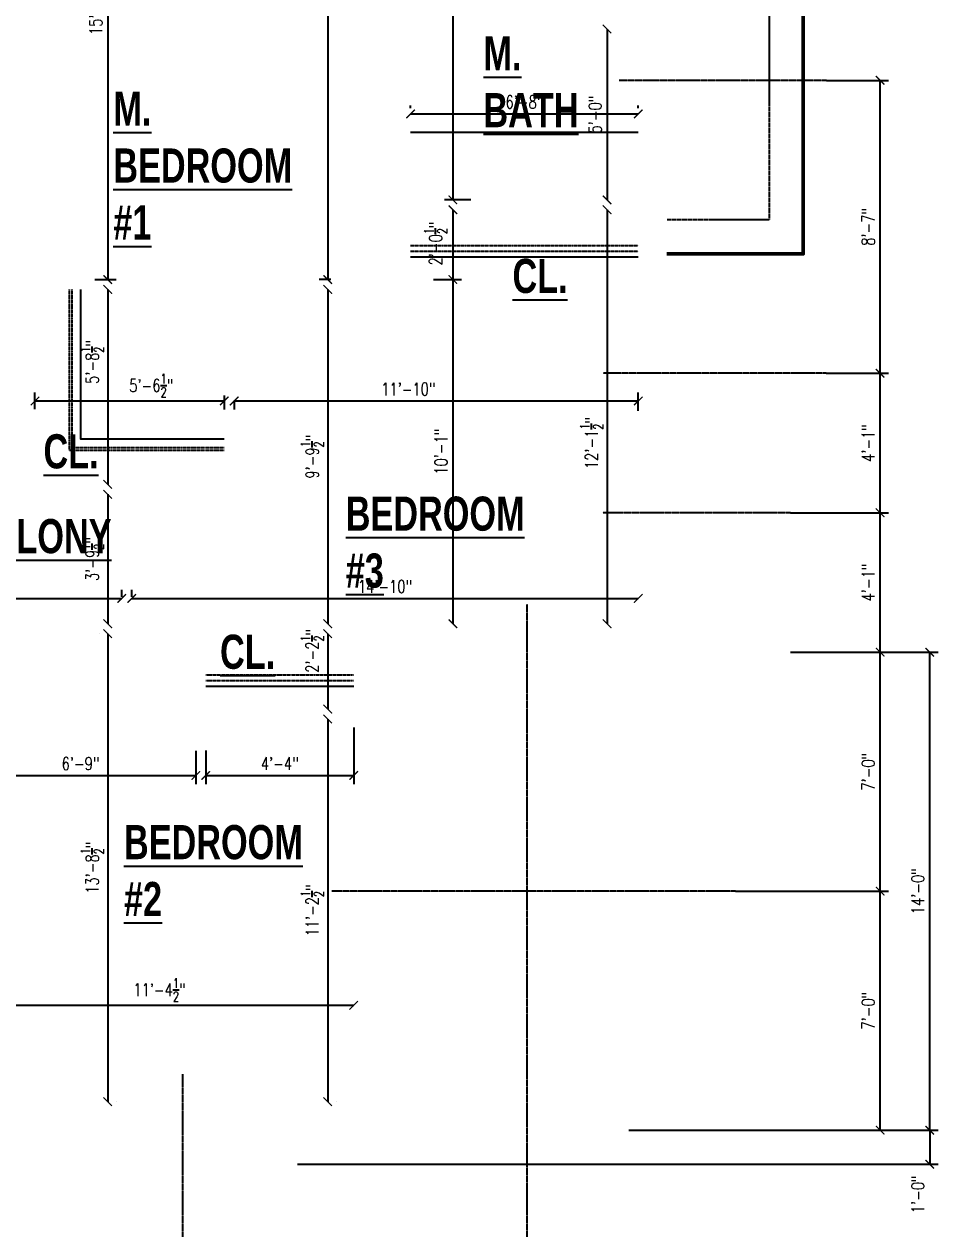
# Model space of a CAD drawing. Header units: inches. Extents: x 43 to 7578, y 1297 to 3809.
# Drawn here: x 2701.1 to 3022.9, y 1557.1 to 1980.5 of the extents above; entities that cross this region are included whole.
import ezdxf

# ---------------------------------------------------------------- set-up
doc = ezdxf.new("R2010")
doc.units = ezdxf.units.IN
doc.header["$LTSCALE"] = 0.5
doc.header["$MEASUREMENT"] = 0
for name, pattern in [('CENTER2', [1.125, 0.75, -0.125, 0.125, -0.125]), ('DASHED', [0.75, 0.5, -0.25]), ('HIDDEN2', [0.1875, 0.125, -0.0625])]:
    doc.linetypes.add(name, pattern=pattern)
doc.styles.add('Annotative', font='romans.shx', dxfattribs={"width": 0.75})
doc.styles.add('Arch-Dim', font='romans.shx', dxfattribs={"width": 0.75})
doc.dimstyles.new('Annotative', dxfattribs={"dimscale": 96, "dimtxt": 0.09375, "dimasz": 0.0625, "dimexe": 0.0625, "dimexo": 0.0625, "dimgap": 0.03125, "dimtad": 1, "dimdec": 4, "dimzin": 3, "dimdsep": 46, "dimlunit": 4, "dimtxsty": 'Arch-Dim', "dimblk": 'ARCHTICK', "dimcen": 0.09375, "dimazin": 2, "dimtfac": 0.75, "dimtdec": 4, "dimtix": 1, "dimtmove": 2, "dimatfit": 3, "dimfxl": 1, "dimtolj": 1, "dimtzin": 0, "dimarcsym": 0})

# ---------------------------------------------------------------- blocks, each defined once
blk = doc.blocks.new('_ArchTick')
at = {"color": 0, "linetype": 'ByBlock', "const_width": 0.15}
blk.add_lwpolyline([(-0.5, -0.5), (0.5, 0.5)], dxfattribs=at)
blk = doc.blocks.new('*D280')
at = {"color": 0, "lineweight": -2, "transparency": 16777216}
for p, q in [((2704.87, 1845.25), (2704.87, 1851.07)), ((2704.87, 1848.07), (2771.37, 1848.07)), ((2771.37, 1850.02), (2771.37, 1845.07))]:
    blk.add_line(p, q, dxfattribs=at)
at = {"layer": 'Defpoints', "color": 0, "transparency": 16777216}
for p in [(2771.37, 1853.02), (2771.37, 1848.07), (2704.87, 1842.25)]:
    blk.add_point(p, dxfattribs=at)
at = {"color": 0, "lineweight": -2, "transparency": 16777216, "xscale": 3, "yscale": 3, "zscale": 3, "rotation": 180}
blk.add_blockref('_ArchTick', (2704.87, 1848.07), dxfattribs=at)
at = {"color": 0, "lineweight": -2, "transparency": 16777216, "xscale": 3, "yscale": 3, "zscale": 3}
blk.add_blockref('_ArchTick', (2771.37, 1848.07), dxfattribs=at)
at = {"color": 0, "transparency": 16777216, "insert": (2745.74, 1853.51), "char_height": 4.5, "attachment_point": 5, "style": 'Arch-Dim'}
blk.add_mtext('\\A1;5\'-6{\\H0.750000x;\\S1/2;}"', dxfattribs=at)
blk = doc.blocks.new('*D281')
at = {"color": 0, "lineweight": -2, "transparency": 16777216}
for p, q in [((2916.87, 1844.61), (2916.87, 1851.07)), ((2774.87, 1848.27), (2774.87, 1845.07)), ((2774.87, 1848.07), (2916.87, 1848.07))]:
    blk.add_line(p, q, dxfattribs=at)
at = {"layer": 'Defpoints', "color": 0, "transparency": 16777216}
for p in [(2774.87, 1851.27), (2916.87, 1848.07), (2916.87, 1841.61)]:
    blk.add_point(p, dxfattribs=at)
at = {"color": 0, "lineweight": -2, "transparency": 16777216, "xscale": 3, "yscale": 3, "zscale": 3, "rotation": 180}
blk.add_blockref('_ArchTick', (2774.87, 1848.07), dxfattribs=at)
at = {"color": 0, "lineweight": -2, "transparency": 16777216, "xscale": 3, "yscale": 3, "zscale": 3}
blk.add_blockref('_ArchTick', (2916.87, 1848.07), dxfattribs=at)
at = {"color": 0, "transparency": 16777216, "insert": (2836.07, 1852.25), "char_height": 4.5, "attachment_point": 5, "style": 'Arch-Dim'}
blk.add_mtext('\\A1;11\'-10"', dxfattribs=at)
blk = doc.blocks.new('*D282')
at = {"color": 0, "lineweight": -2, "transparency": 16777216}
for p, q in [((2808.86, 2171.27), (2804.75, 2171.27)), ((2807.75, 2171.27), (2807.75, 1890.77)), ((2808.86, 1890.77), (2804.75, 1890.77))]:
    blk.add_line(p, q, dxfattribs=at)
at = {"layer": 'Defpoints', "color": 0, "transparency": 16777216}
for p in [(2811.86, 2171.27), (2807.75, 1890.77), (2811.86, 1890.77)]:
    blk.add_point(p, dxfattribs=at)
at = {"color": 0, "lineweight": -2, "transparency": 16777216, "xscale": 3, "yscale": 3, "zscale": 3}
for p, rotation in [((2807.75, 2171.27), 90), ((2807.75, 1890.77), 270)]:
    blk.add_blockref('_ArchTick', p, dxfattribs=dict(at, rotation=rotation))
at = {"color": 0, "transparency": 16777216, "insert": (2802.31, 2043.69), "char_height": 4.5, "attachment_point": 5, "rotation": 90, "style": 'Arch-Dim'}
blk.add_mtext('\\A1;23\'-4{\\H0.750000x;\\S1/2;}"', dxfattribs=at)
blk = doc.blocks.new('*D283')
at = {"color": 0, "lineweight": -2, "transparency": 16777216}
blk.add_line((2807.75, 1887.27), (2807.75, 1769.77), dxfattribs=at)
at = {"layer": 'Defpoints', "color": 0, "transparency": 16777216}
for p in [(2807.75, 1887.27), (2807.75, 1769.77), (2807.75, 1769.77)]:
    blk.add_point(p, dxfattribs=at)
at = {"color": 0, "lineweight": -2, "transparency": 16777216, "xscale": 3, "yscale": 3, "zscale": 3}
for p, rotation in [((2807.75, 1887.27), 90), ((2807.75, 1769.77), 270)]:
    blk.add_blockref('_ArchTick', p, dxfattribs=dict(at, rotation=rotation))
at = {"color": 0, "transparency": 16777216, "insert": (2802.31, 1828.52), "char_height": 4.5, "attachment_point": 5, "rotation": 90, "style": 'Arch-Dim'}
blk.add_mtext('\\A1;9\'-9{\\H0.750000x;\\S1/2;}"', dxfattribs=at)
blk = doc.blocks.new('*D284')
at = {"color": 0, "lineweight": -2, "transparency": 16777216}
for p, q in [((2804.75, 1766.27), (2804.75, 1766.27)), ((2807.75, 1766.27), (2807.75, 1739.77))]:
    blk.add_line(p, q, dxfattribs=at)
at = {"layer": 'Defpoints', "color": 0, "transparency": 16777216}
for p in [(2807.75, 1766.27), (2807.75, 1739.77), (2808.6, 1739.77)]:
    blk.add_point(p, dxfattribs=at)
at = {"color": 0, "lineweight": -2, "transparency": 16777216, "xscale": 3, "yscale": 3, "zscale": 3}
for p, rotation in [((2807.75, 1766.27), 90), ((2807.75, 1739.77), 270)]:
    blk.add_blockref('_ArchTick', p, dxfattribs=dict(at, rotation=rotation))
at = {"color": 0, "transparency": 16777216, "insert": (2802.31, 1760.27), "char_height": 4.5, "attachment_point": 5, "rotation": 90, "style": 'Arch-Dim'}
blk.add_mtext('\\A1;2\'-2{\\H0.750000x;\\S1/2;}"', dxfattribs=at)
blk = doc.blocks.new('*D285')
at = {"color": 0, "lineweight": -2, "transparency": 16777216}
for p, q in [((2807.75, 1736.27), (2807.75, 1601.77)), ((2810.75, 1601.77), (2810.75, 1601.77))]:
    blk.add_line(p, q, dxfattribs=at)
at = {"layer": 'Defpoints', "color": 0, "transparency": 16777216}
for p in [(2808.6, 1736.27), (2807.75, 1601.77), (2807.75, 1601.77)]:
    blk.add_point(p, dxfattribs=at)
at = {"color": 0, "lineweight": -2, "transparency": 16777216, "xscale": 3, "yscale": 3, "zscale": 3}
for p, rotation in [((2807.75, 1736.27), 90), ((2807.75, 1601.77), 270)]:
    blk.add_blockref('_ArchTick', p, dxfattribs=dict(at, rotation=rotation))
at = {"color": 0, "transparency": 16777216, "insert": (2802.31, 1669.02), "char_height": 4.5, "attachment_point": 5, "rotation": 90, "style": 'Arch-Dim'}
blk.add_mtext('\\A1;11\'-2{\\H0.750000x;\\S1/2;}"', dxfattribs=at)
blk = doc.blocks.new('*D286')
at = {"color": 0, "lineweight": -2, "transparency": 16777216}
for p, q in [((2725.87, 2081.77), (2733.44, 2081.77)), ((2730.44, 2081.77), (2730.44, 1890.77)), ((2725.87, 1890.77), (2733.44, 1890.77))]:
    blk.add_line(p, q, dxfattribs=at)
at = {"layer": 'Defpoints', "color": 0, "transparency": 16777216}
for p in [(2722.87, 2081.77), (2722.87, 1890.77), (2730.44, 1890.77)]:
    blk.add_point(p, dxfattribs=at)
at = {"color": 0, "lineweight": -2, "transparency": 16777216, "xscale": 3, "yscale": 3, "zscale": 3}
for p, rotation in [((2730.44, 2081.77), 90), ((2730.44, 1890.77), 270)]:
    blk.add_blockref('_ArchTick', p, dxfattribs=dict(at, rotation=rotation))
at = {"color": 0, "transparency": 16777216, "insert": (2726.26, 1986.27), "char_height": 4.5, "attachment_point": 5, "rotation": 90, "style": 'Arch-Dim'}
blk.add_mtext('\\A1;15\'-11"', dxfattribs=at)
blk = doc.blocks.new('*D287')
at = {"color": 0, "lineweight": -2, "transparency": 16777216}
blk.add_line((2730.44, 1887.27), (2730.44, 1818.77), dxfattribs=at)
at = {"layer": 'Defpoints', "color": 0, "transparency": 16777216}
for p in [(2730.44, 1887.27), (2730.44, 1818.77), (2730.44, 1818.77)]:
    blk.add_point(p, dxfattribs=at)
at = {"color": 0, "lineweight": -2, "transparency": 16777216, "xscale": 3, "yscale": 3, "zscale": 3}
for p, rotation in [((2730.44, 1887.27), 90), ((2730.44, 1818.77), 270)]:
    blk.add_blockref('_ArchTick', p, dxfattribs=dict(at, rotation=rotation))
at = {"color": 0, "transparency": 16777216, "insert": (2725, 1861.81), "char_height": 4.5, "attachment_point": 5, "rotation": 90, "style": 'Arch-Dim'}
blk.add_mtext('\\A1;5\'-8{\\H0.750000x;\\S1/2;}"', dxfattribs=at)
blk = doc.blocks.new('*D288')
at = {"color": 0, "lineweight": -2, "transparency": 16777216}
blk.add_line((2730.44, 1815.27), (2730.44, 1769.77), dxfattribs=at)
at = {"layer": 'Defpoints', "color": 0, "transparency": 16777216}
for p in [(2730.44, 1815.27), (2730.44, 1769.77), (2730.44, 1769.77)]:
    blk.add_point(p, dxfattribs=at)
at = {"color": 0, "lineweight": -2, "transparency": 16777216, "xscale": 3, "yscale": 3, "zscale": 3}
for p, rotation in [((2730.44, 1815.27), 90), ((2730.44, 1769.77), 270)]:
    blk.add_blockref('_ArchTick', p, dxfattribs=dict(at, rotation=rotation))
at = {"color": 0, "transparency": 16777216, "insert": (2725, 1792.52), "char_height": 4.5, "attachment_point": 5, "rotation": 90, "style": 'Arch-Dim'}
blk.add_mtext('\\A1;3\'-9{\\H0.750000x;\\S1/2;}"', dxfattribs=at)
blk = doc.blocks.new('*D289')
at = {"color": 0, "lineweight": -2, "transparency": 16777216}
for p, q in [((2727.44, 1766.27), (2727.44, 1766.27)), ((2730.44, 1766.27), (2730.44, 1601.77)), ((2733.44, 1601.77), (2733.44, 1601.77))]:
    blk.add_line(p, q, dxfattribs=at)
at = {"layer": 'Defpoints', "color": 0, "transparency": 16777216}
for p in [(2730.44, 1766.27), (2730.44, 1601.77), (2730.44, 1601.77)]:
    blk.add_point(p, dxfattribs=at)
at = {"color": 0, "lineweight": -2, "transparency": 16777216, "xscale": 3, "yscale": 3, "zscale": 3}
for p, rotation in [((2730.44, 1766.27), 90), ((2730.44, 1601.77), 270)]:
    blk.add_blockref('_ArchTick', p, dxfattribs=dict(at, rotation=rotation))
at = {"color": 0, "transparency": 16777216, "insert": (2725, 1684.02), "char_height": 4.5, "attachment_point": 5, "rotation": 90, "style": 'Arch-Dim'}
blk.add_mtext('\\A1;13\'-8{\\H0.750000x;\\S1/2;}"', dxfattribs=at)
blk = doc.blocks.new('*D291')
at = {"color": 0, "lineweight": -2, "transparency": 16777216}
for p, q in [((2576.87, 1774.77), (2576.87, 1781.67)), ((2576.87, 1778.67), (2735.37, 1778.67)), ((2735.37, 1779.27), (2735.37, 1781.67))]:
    blk.add_line(p, q, dxfattribs=at)
at = {"layer": 'Defpoints', "color": 0, "transparency": 16777216}
for p in [(2735.37, 1778.67), (2735.37, 1776.27), (2576.87, 1771.77)]:
    blk.add_point(p, dxfattribs=at)
at = {"color": 0, "lineweight": -2, "transparency": 16777216, "xscale": 3, "yscale": 3, "zscale": 3, "rotation": 180}
blk.add_blockref('_ArchTick', (2576.87, 1778.67), dxfattribs=at)
at = {"color": 0, "lineweight": -2, "transparency": 16777216, "xscale": 3, "yscale": 3, "zscale": 3}
blk.add_blockref('_ArchTick', (2735.37, 1778.67), dxfattribs=at)
at = {"color": 0, "transparency": 16777216, "insert": (2656.12, 1784.11), "char_height": 4.5, "attachment_point": 5, "style": 'Arch-Dim'}
blk.add_mtext('\\A1;13\'-2{\\H0.750000x;\\S1/2;}"', dxfattribs=at)
blk = doc.blocks.new('*D292')
at = {"color": 0, "lineweight": -2, "transparency": 16777216}
for p, q in [((2738.87, 1779.27), (2738.87, 1781.67)), ((2738.87, 1778.67), (2916.87, 1778.67))]:
    blk.add_line(p, q, dxfattribs=at)
at = {"layer": 'Defpoints', "color": 0, "transparency": 16777216}
for p in [(2916.87, 1778.67), (2916.87, 1778.67), (2738.87, 1776.27)]:
    blk.add_point(p, dxfattribs=at)
at = {"color": 0, "lineweight": -2, "transparency": 16777216, "xscale": 3, "yscale": 3, "zscale": 3, "rotation": 180}
blk.add_blockref('_ArchTick', (2738.87, 1778.67), dxfattribs=at)
at = {"color": 0, "lineweight": -2, "transparency": 16777216, "xscale": 3, "yscale": 3, "zscale": 3}
blk.add_blockref('_ArchTick', (2916.87, 1778.67), dxfattribs=at)
at = {"color": 0, "transparency": 16777216, "insert": (2827.87, 1782.85), "char_height": 4.5, "attachment_point": 5, "style": 'Arch-Dim'}
blk.add_mtext('\\A1;14\'-10"', dxfattribs=at)
blk = doc.blocks.new('*D293')
at = {"color": 0, "lineweight": -2, "transparency": 16777216}
for p, q in [((2858.01, 2099.79), (2848.75, 2099.79)), ((2851.75, 2099.79), (2851.75, 1918.77)), ((2858.01, 1918.77), (2848.75, 1918.77))]:
    blk.add_line(p, q, dxfattribs=at)
at = {"layer": 'Defpoints', "color": 0, "transparency": 16777216}
for p in [(2861.01, 2099.79), (2851.75, 1918.77), (2861.01, 1918.77)]:
    blk.add_point(p, dxfattribs=at)
at = {"color": 0, "lineweight": -2, "transparency": 16777216, "xscale": 3, "yscale": 3, "zscale": 3}
for p, rotation in [((2851.75, 2099.79), 90), ((2851.75, 1918.77), 270)]:
    blk.add_blockref('_ArchTick', p, dxfattribs=dict(at, rotation=rotation))
at = {"color": 0, "transparency": 16777216, "insert": (2847.57, 2009.28), "char_height": 4.5, "attachment_point": 5, "rotation": 90, "style": 'Arch-Dim'}
blk.add_mtext('\\A1;15\'-1"', dxfattribs=at)
blk = doc.blocks.new('*D294')
at = {"color": 0, "lineweight": -2, "transparency": 16777216}
for p, q in [((2851.75, 1915.27), (2851.75, 1890.77)), ((2844.87, 1890.77), (2854.75, 1890.77))]:
    blk.add_line(p, q, dxfattribs=at)
at = {"layer": 'Defpoints', "color": 0, "transparency": 16777216}
for p in [(2851.75, 1915.27), (2841.87, 1890.77), (2851.75, 1890.77)]:
    blk.add_point(p, dxfattribs=at)
at = {"color": 0, "lineweight": -2, "transparency": 16777216, "xscale": 3, "yscale": 3, "zscale": 3}
for p, rotation in [((2851.75, 1915.27), 90), ((2851.75, 1890.77), 270)]:
    blk.add_blockref('_ArchTick', p, dxfattribs=dict(at, rotation=rotation))
at = {"color": 0, "transparency": 16777216, "insert": (2845.68, 1903.45), "char_height": 4.5, "attachment_point": 5, "rotation": 90, "style": 'Arch-Dim'}
blk.add_mtext('\\A1;2\'-0{\\H0.750000x;\\S1/2;}"', dxfattribs=at)
blk = doc.blocks.new('*D295')
at = {"color": 0, "lineweight": -2, "transparency": 16777216}
for p, q in [((2844.87, 1890.77), (2854.75, 1890.77)), ((2851.75, 1890.77), (2851.75, 1769.77))]:
    blk.add_line(p, q, dxfattribs=at)
at = {"layer": 'Defpoints', "color": 0, "transparency": 16777216}
for p in [(2841.87, 1890.77), (2851.75, 1769.77), (2851.75, 1769.77)]:
    blk.add_point(p, dxfattribs=at)
at = {"color": 0, "lineweight": -2, "transparency": 16777216, "xscale": 3, "yscale": 3, "zscale": 3}
for p, rotation in [((2851.75, 1890.77), 90), ((2851.75, 1769.77), 270)]:
    blk.add_blockref('_ArchTick', p, dxfattribs=dict(at, rotation=rotation))
at = {"color": 0, "transparency": 16777216, "insert": (2847.57, 1830.27), "char_height": 4.5, "attachment_point": 5, "rotation": 90, "style": 'Arch-Dim'}
blk.add_mtext('\\A1;10\'-1"', dxfattribs=at)
blk = doc.blocks.new('*D298')
at = {"color": 0, "lineweight": -2, "transparency": 16777216}
for p, q in [((2836.87, 1951), (2836.87, 1951.98)), ((2836.87, 1948.98), (2916.87, 1948.98)), ((2916.87, 1951), (2916.87, 1951.98))]:
    blk.add_line(p, q, dxfattribs=at)
at = {"layer": 'Defpoints', "color": 0, "transparency": 16777216}
for p in [(2916.87, 1948.98), (2836.87, 1948), (2916.87, 1948)]:
    blk.add_point(p, dxfattribs=at)
at = {"color": 0, "lineweight": -2, "transparency": 16777216, "xscale": 3, "yscale": 3, "zscale": 3, "rotation": 180}
blk.add_blockref('_ArchTick', (2836.87, 1948.98), dxfattribs=at)
at = {"color": 0, "lineweight": -2, "transparency": 16777216, "xscale": 3, "yscale": 3, "zscale": 3}
blk.add_blockref('_ArchTick', (2916.87, 1948.98), dxfattribs=at)
at = {"color": 0, "transparency": 16777216, "insert": (2876.87, 1953.16), "char_height": 4.5, "attachment_point": 5, "style": 'Arch-Dim'}
blk.add_mtext('\\A1;6\'-8"', dxfattribs=at)
blk = doc.blocks.new('*D301')
at = {"color": 0, "lineweight": -2, "transparency": 16777216}
blk.add_line((2680.39, 1635.66), (2816.87, 1635.66), dxfattribs=at)
at = {"layer": 'Defpoints', "color": 0, "transparency": 16777216}
for p in [(2680.39, 1635.66), (2816.87, 1635.66), (2816.87, 1635.66)]:
    blk.add_point(p, dxfattribs=at)
at = {"color": 0, "lineweight": -2, "transparency": 16777216, "xscale": 3, "yscale": 3, "zscale": 3, "rotation": 180}
blk.add_blockref('_ArchTick', (2680.39, 1635.66), dxfattribs=at)
at = {"color": 0, "lineweight": -2, "transparency": 16777216, "xscale": 3, "yscale": 3, "zscale": 3}
blk.add_blockref('_ArchTick', (2816.87, 1635.66), dxfattribs=at)
at = {"color": 0, "transparency": 16777216, "insert": (2748.63, 1641.1), "char_height": 4.5, "attachment_point": 5, "style": 'Arch-Dim'}
blk.add_mtext('\\A1;11\'-4{\\H0.750000x;\\S1/2;}"', dxfattribs=at)
blk = doc.blocks.new('*D344')
at = {"color": 0, "lineweight": -2, "transparency": 16777216}
for p, q in [((2951.04, 1675.77), (3004.87, 1675.77)), ((3001.87, 1591.77), (3001.87, 1675.77)), ((2913.51, 1591.77), (3004.87, 1591.77))]:
    blk.add_line(p, q, dxfattribs=at)
at = {"layer": 'Defpoints', "color": 0, "transparency": 16777216}
for p in [(2948.04, 1675.77), (3001.87, 1675.77), (2910.51, 1591.77)]:
    blk.add_point(p, dxfattribs=at)
at = {"color": 0, "lineweight": -2, "transparency": 16777216, "xscale": 3, "yscale": 3, "zscale": 3}
for p, rotation in [((3001.87, 1675.77), 90), ((3001.87, 1591.77), 270)]:
    blk.add_blockref('_ArchTick', p, dxfattribs=dict(at, rotation=rotation))
at = {"color": 0, "transparency": 16777216, "insert": (2997.7, 1633.77), "char_height": 4.5, "attachment_point": 5, "rotation": 90, "style": 'Arch-Dim'}
blk.add_mtext('\\A1;7\'-0"', dxfattribs=at)
blk = doc.blocks.new('*D345')
at = {"color": 0, "lineweight": -2, "transparency": 16777216}
for p, q in [((2970.37, 1759.77), (3004.87, 1759.77)), ((3001.87, 1675.77), (3001.87, 1759.77)), ((2951.04, 1675.77), (3004.87, 1675.77))]:
    blk.add_line(p, q, dxfattribs=at)
at = {"layer": 'Defpoints', "color": 0, "transparency": 16777216}
for p in [(2967.37, 1759.77), (3001.87, 1759.77), (2948.04, 1675.77)]:
    blk.add_point(p, dxfattribs=at)
at = {"color": 0, "lineweight": -2, "transparency": 16777216, "xscale": 3, "yscale": 3, "zscale": 3}
for p, rotation in [((3001.87, 1759.77), 90), ((3001.87, 1675.77), 270)]:
    blk.add_blockref('_ArchTick', p, dxfattribs=dict(at, rotation=rotation))
at = {"color": 0, "transparency": 16777216, "insert": (2997.7, 1717.77), "char_height": 4.5, "attachment_point": 5, "rotation": 90, "style": 'Arch-Dim'}
blk.add_mtext('\\A1;7\'-0"', dxfattribs=at)
blk = doc.blocks.new('*D346')
at = {"color": 0, "lineweight": -2, "transparency": 16777216}
for p, q in [((2970.37, 1808.8), (3004.87, 1808.8)), ((3001.87, 1759.77), (3001.87, 1808.8)), ((2970.37, 1759.77), (3004.87, 1759.77))]:
    blk.add_line(p, q, dxfattribs=at)
at = {"layer": 'Defpoints', "color": 0, "transparency": 16777216}
for p in [(2967.37, 1808.8), (3001.87, 1808.8), (2967.37, 1759.77)]:
    blk.add_point(p, dxfattribs=at)
at = {"color": 0, "lineweight": -2, "transparency": 16777216, "xscale": 3, "yscale": 3, "zscale": 3}
for p, rotation in [((3001.87, 1808.8), 90), ((3001.87, 1759.77), 270)]:
    blk.add_blockref('_ArchTick', p, dxfattribs=dict(at, rotation=rotation))
at = {"color": 0, "transparency": 16777216, "insert": (2997.7, 1784.29), "char_height": 4.5, "attachment_point": 5, "rotation": 90, "style": 'Arch-Dim'}
blk.add_mtext('\\A1;4\'-1"', dxfattribs=at)
blk = doc.blocks.new('*D347')
at = {"color": 0, "lineweight": -2, "transparency": 16777216}
for p, q in [((2982.93, 1857.8), (3004.87, 1857.8)), ((3001.87, 1808.8), (3001.87, 1857.8)), ((2970.37, 1808.8), (3004.87, 1808.8))]:
    blk.add_line(p, q, dxfattribs=at)
at = {"layer": 'Defpoints', "color": 0, "transparency": 16777216}
for p in [(2979.93, 1857.8), (3001.87, 1857.8), (2967.37, 1808.8)]:
    blk.add_point(p, dxfattribs=at)
at = {"color": 0, "lineweight": -2, "transparency": 16777216, "xscale": 3, "yscale": 3, "zscale": 3}
for p, rotation in [((3001.87, 1857.8), 90), ((3001.87, 1808.8), 270)]:
    blk.add_blockref('_ArchTick', p, dxfattribs=dict(at, rotation=rotation))
at = {"color": 0, "transparency": 16777216, "insert": (2997.7, 1833.3), "char_height": 4.5, "attachment_point": 5, "rotation": 90, "style": 'Arch-Dim'}
blk.add_mtext('\\A1;4\'-1"', dxfattribs=at)
blk = doc.blocks.new('*D348')
at = {"color": 0, "lineweight": -2, "transparency": 16777216}
for p, q in [((2983.02, 1960.78), (3004.87, 1960.78)), ((3001.87, 1857.8), (3001.87, 1960.78)), ((2982.93, 1857.8), (3004.87, 1857.8))]:
    blk.add_line(p, q, dxfattribs=at)
at = {"layer": 'Defpoints', "color": 0, "transparency": 16777216}
for p in [(2980.02, 1960.78), (3001.87, 1960.78), (2979.93, 1857.8)]:
    blk.add_point(p, dxfattribs=at)
at = {"color": 0, "lineweight": -2, "transparency": 16777216, "xscale": 3, "yscale": 3, "zscale": 3}
for p, rotation in [((3001.87, 1960.78), 90), ((3001.87, 1857.8), 270)]:
    blk.add_blockref('_ArchTick', p, dxfattribs=dict(at, rotation=rotation))
at = {"color": 0, "transparency": 16777216, "insert": (2997.7, 1909.29), "char_height": 4.5, "attachment_point": 5, "rotation": 90, "style": 'Arch-Dim'}
blk.add_mtext('\\A1;8\'-7"', dxfattribs=at)
blk = doc.blocks.new('*D350')
at = {"color": 0, "lineweight": -2, "transparency": 16777216}
for p, q in [((2973.37, 1759.77), (3022.3, 1759.77)), ((3019.3, 1591.77), (3019.3, 1759.77)), ((2916.51, 1591.77), (3022.3, 1591.77))]:
    blk.add_line(p, q, dxfattribs=at)
at = {"layer": 'Defpoints', "color": 0, "transparency": 16777216}
for p in [(2970.37, 1759.77), (3019.3, 1759.77), (2913.51, 1591.77)]:
    blk.add_point(p, dxfattribs=at)
at = {"color": 0, "lineweight": -2, "transparency": 16777216, "xscale": 3, "yscale": 3, "zscale": 3}
for p, rotation in [((3019.3, 1759.77), 90), ((3019.3, 1591.77), 270)]:
    blk.add_blockref('_ArchTick', p, dxfattribs=dict(at, rotation=rotation))
at = {"color": 0, "transparency": 16777216, "insert": (3015.12, 1675.77), "char_height": 4.5, "attachment_point": 5, "rotation": 90, "style": 'Arch-Dim'}
blk.add_mtext('\\A1;14\'-0"', dxfattribs=at)
blk = doc.blocks.new('*D351')
at = {"color": 0, "lineweight": -2, "transparency": 16777216}
for p, q in [((2916.51, 1591.77), (3022.3, 1591.77)), ((3019.3, 1591.77), (3019.3, 1579.77)), ((2797.09, 1579.77), (3022.3, 1579.77))]:
    blk.add_line(p, q, dxfattribs=at)
at = {"layer": 'Defpoints', "color": 0, "transparency": 16777216}
for p in [(2913.51, 1591.77), (2794.09, 1579.77), (3019.3, 1579.77)]:
    blk.add_point(p, dxfattribs=at)
at = {"color": 0, "lineweight": -2, "transparency": 16777216, "xscale": 3, "yscale": 3, "zscale": 3}
for p, rotation in [((3019.3, 1591.77), 90), ((3019.3, 1579.77), 270)]:
    blk.add_blockref('_ArchTick', p, dxfattribs=dict(at, rotation=rotation))
at = {"color": 0, "transparency": 16777216, "insert": (3015.12, 1569.21), "char_height": 4.5, "attachment_point": 5, "rotation": 90, "style": 'Arch-Dim'}
blk.add_mtext('\\A1;1\'-0"', dxfattribs=at)
blk = doc.blocks.new('*D644')
at = {"color": 0, "lineweight": -2, "transparency": 16777216}
blk.add_line((2905.91, 1978.8), (2905.91, 1918.77), dxfattribs=at)
at = {"layer": 'Defpoints', "color": 0, "transparency": 16777216}
for p in [(2905.91, 1978.8), (2905.91, 1918.77), (2905.91, 1918.77)]:
    blk.add_point(p, dxfattribs=at)
at = {"color": 0, "lineweight": -2, "transparency": 16777216, "xscale": 3, "yscale": 3, "zscale": 3}
for p, rotation in [((2905.91, 1978.8), 90), ((2905.91, 1918.77), 270)]:
    blk.add_blockref('_ArchTick', p, dxfattribs=dict(at, rotation=rotation))
at = {"color": 0, "transparency": 16777216, "insert": (2901.73, 1948.79), "char_height": 4.5, "attachment_point": 5, "rotation": 90, "style": 'Arch-Dim'}
blk.add_mtext('\\A1;5\'-0"', dxfattribs=at)
blk = doc.blocks.new('*D645')
at = {"color": 0, "lineweight": -2, "transparency": 16777216}
blk.add_line((2905.91, 1915.27), (2905.91, 1769.77), dxfattribs=at)
at = {"layer": 'Defpoints', "color": 0, "transparency": 16777216}
for p in [(2905.91, 1915.27), (2905.91, 1769.77), (2905.91, 1769.77)]:
    blk.add_point(p, dxfattribs=at)
at = {"color": 0, "lineweight": -2, "transparency": 16777216, "xscale": 3, "yscale": 3, "zscale": 3}
for p, rotation in [((2905.91, 1915.27), 90), ((2905.91, 1769.77), 270)]:
    blk.add_blockref('_ArchTick', p, dxfattribs=dict(at, rotation=rotation))
at = {"color": 0, "transparency": 16777216, "insert": (2900.47, 1833.3), "char_height": 4.5, "attachment_point": 5, "rotation": 90, "style": 'Arch-Dim'}
blk.add_mtext('\\A1;12\'-1{\\H0.750000x;\\S1/2;}"', dxfattribs=at)
blk = doc.blocks.new('*D648')
at = {"color": 0, "lineweight": -2, "transparency": 16777216}
for p, q in [((2761.39, 1725.11), (2761.39, 1713.44)), ((2680.39, 1710.97), (2680.39, 1719.44)), ((2680.39, 1716.44), (2761.39, 1716.44))]:
    blk.add_line(p, q, dxfattribs=at)
at = {"layer": 'Defpoints', "color": 0, "transparency": 16777216}
for p in [(2761.39, 1728.11), (2761.39, 1716.44), (2680.39, 1707.97)]:
    blk.add_point(p, dxfattribs=at)
at = {"color": 0, "lineweight": -2, "transparency": 16777216, "xscale": 3, "yscale": 3, "zscale": 3, "rotation": 180}
blk.add_blockref('_ArchTick', (2680.39, 1716.44), dxfattribs=at)
at = {"color": 0, "lineweight": -2, "transparency": 16777216, "xscale": 3, "yscale": 3, "zscale": 3}
blk.add_blockref('_ArchTick', (2761.39, 1716.44), dxfattribs=at)
at = {"color": 0, "transparency": 16777216, "insert": (2720.89, 1720.62), "char_height": 4.5, "attachment_point": 5, "style": 'Arch-Dim'}
blk.add_mtext('\\A1;6\'-9"', dxfattribs=at)
blk = doc.blocks.new('*D649')
at = {"color": 0, "lineweight": -2, "transparency": 16777216}
for p, q in [((2816.87, 1733.27), (2816.87, 1713.44)), ((2764.89, 1725.22), (2764.89, 1713.44)), ((2764.89, 1716.44), (2816.87, 1716.44))]:
    blk.add_line(p, q, dxfattribs=at)
at = {"layer": 'Defpoints', "color": 0, "transparency": 16777216}
for p in [(2816.87, 1736.27), (2764.89, 1728.22), (2816.87, 1716.44)]:
    blk.add_point(p, dxfattribs=at)
at = {"color": 0, "lineweight": -2, "transparency": 16777216, "xscale": 3, "yscale": 3, "zscale": 3, "rotation": 180}
blk.add_blockref('_ArchTick', (2764.89, 1716.44), dxfattribs=at)
at = {"color": 0, "lineweight": -2, "transparency": 16777216, "xscale": 3, "yscale": 3, "zscale": 3}
blk.add_blockref('_ArchTick', (2816.87, 1716.44), dxfattribs=at)
at = {"color": 0, "transparency": 16777216, "insert": (2790.88, 1720.62), "char_height": 4.5, "attachment_point": 5, "style": 'Arch-Dim'}
blk.add_mtext('\\A1;4\'-4"', dxfattribs=at)

msp = doc.modelspace()

# ---------------------------------------------------------------- linework, layer by layer
at = {"linetype": 'CENTER2'}
for p, q in [((2983.02293, 1960.77606), (2910.17438, 1960.77606)), ((2982.93436, 1857.80094), (2904.54445, 1857.80094)), ((2970.37405, 1808.80094), (2904.37956, 1808.80094)), ((2877.87323, 1541.67703), (2877.87323, 1776.641)), ((2951.04232, 1675.77404), (2809.15366, 1675.77404)), ((2756.87323, 1510.51454), (2756.87323, 1611.4587))]:
    msp.add_line(p, q, dxfattribs=at)
for p, q in [((2916.87323, 1942.48506), (2836.87323, 1942.48506)), ((2836.87323, 1898.77404), (2916.87323, 1898.77404)), ((2764.89451, 1747.77404), (2816.87323, 1747.77404))]:
    msp.add_line(p, q)
at = {"linetype": 'HIDDEN2'}
for p, q in [((2836.87323, 1902.77404), (2916.87323, 1902.77404)), ((2836.87323, 1900.77404), (2916.87323, 1900.77404)), ((2764.89451, 1751.77404), (2816.87323, 1751.77404)), ((2764.89451, 1749.77404), (2816.87323, 1749.77404))]:
    msp.add_line(p, q, dxfattribs=at)
at = {"lineweight": 50}
msp.add_lwpolyline([(2514.87324, 2159.96088), (2514.87324, 2259.77404), (3022.87323, 2259.77404), (3022.87323, 2043.77404), (2974.87323, 2043.77404), (2974.87323, 1899.77404), (2926.87323, 1899.77404)], dxfattribs=at)
at = {"linetype": 'DASHED'}
msp.add_lwpolyline([(2526.87324, 2159.96088), (2526.87324, 2247.77404), (3010.87323, 2247.77404), (3010.87323, 2055.77404), (2962.87323, 2055.77404), (2962.87323, 1911.77404), (2926.87323, 1911.77404)], dxfattribs=at)
at = {"linetype": 'HIDDEN2'}
for points in [[(2716.87323, 1887.27404), (2716.87323, 1830.77404), (2771.37323, 1830.77404)], [(2717.87323, 1887.27404), (2717.87323, 1831.77404), (2771.37323, 1831.77404)]]:
    msp.add_lwpolyline(points, dxfattribs=at)
msp.add_lwpolyline([(2720.87323, 1887.27404), (2720.87323, 1834.77404), (2771.37323, 1834.77404)])

# ---------------------------------------------------------------- texts
at = {"char_height": 12, "attachment_point": 1, "style": 'Annotative'}
for s, width, insert in [('{\\fCityBlueprint|b1|i0|c2|p2;\\LM. BATH}', 35.3305504, (2862.45059, 1976.29909)), ('{\\fCityBlueprint|b1|i0|c2|p2;\\LM. BEDROOM #1}', 73.4007215, (2732.40208, 1956.83987)), ('{\\fCityBlueprint|b1|i0|c2|p2;\\LCL.}', 4.5, (2872.67499, 1898.03681)), ('{\\fCityBlueprint|b1|i0|c2|p2;\\LCL.}', 4.5, (2707.86388, 1836.37779)), ('{\\fCityBlueprint|b1|i0|c2|p2;\\LBEDROOM #3}', 63.6449546, (2814.06942, 1814.47927)), ('{\\fCityBlueprint|b1|i0|c2|p2;\\LBACLONY}', 4.5, (2672.28013, 1806.57277)), ('{\\fCityBlueprint|b1|i0|c2|p2;\\LCL.}', 4.5, (2769.91104, 1765.92342)), ('{\\fCityBlueprint|b1|i0|c2|p2;\\LBEDROOM #2}', 68.183116, (2736.14765, 1699.01308))]:
    msp.add_mtext_dynamic_manual_height_columns(s, width=width, gutter_width=22.5, heights=[0], dxfattribs=dict(at, insert=insert))

# ---------------------------------------------------------------- dimensions: what is measured, and where the dimension line sits
for base, p1, p2, picture, middle in [((2807.7517, 1890.77404), (2811.8644, 2171.27404), (2811.8644, 1890.77404), '*D282', (2802.3142, 2043.69075)), ((2851.7506, 1890.77404), (2851.7506, 1915.27404), (2841.87323, 1890.77404), '*D294', (2845.67684, 1903.45225)), ((2905.90508, 1769.77404), (2905.90508, 1915.27404), (2905.90508, 1769.77404), '*D645', (2900.46758, 1833.30306)), ((2730.44053, 1818.77404), (2730.44053, 1887.27404), (2730.44053, 1818.77404), '*D287', (2725.00303, 1861.8063)), ((3019.29903, 1579.77404), (2913.51365, 1591.77404), (2794.08521, 1579.77404), '*D351', (3015.12046, 1569.21475))]:
    dim = msp.add_linear_dim(base=base, p1=p1, p2=p2, angle=90, dimstyle='Annotative')
    dim.commit()
    dim.dimension.update_dxf_attribs({"geometry": picture, "text_midpoint": middle, "dimtype": 160})
for base, p1, p2, picture, middle in [((2851.7506, 1918.77404), (2861.00849, 2099.78747), (2861.00849, 1918.77404), '*D293', (2847.57203, 2009.28076)), ((2730.44053, 1890.77404), (2722.87323, 2081.77404), (2722.87323, 1890.77404), '*D286', (2726.26195, 1986.27404)), ((2905.90508, 1918.77404), (2905.90508, 1978.79756), (2905.90508, 1918.77404), '*D644', (2901.7265, 1948.7858)), ((3001.87487, 1960.77606), (2979.93436, 1857.80094), (2980.02293, 1960.77606), '*D348', (2997.6963, 1909.2885)), ((2807.7517, 1769.77404), (2807.7517, 1887.27404), (2807.7517, 1769.77404), '*D283', (2802.3142, 1828.52404)), ((2851.7506, 1769.77404), (2841.87323, 1890.77404), (2851.7506, 1769.77404), '*D295', (2847.57203, 1830.27404)), ((3001.87487, 1857.80094), (2967.37405, 1808.80094), (2979.93436, 1857.80094), '*D347', (2997.6963, 1833.30094)), ((2730.44053, 1769.77404), (2730.44053, 1815.27404), (2730.44053, 1769.77404), '*D288', (2725.00303, 1792.52404)), ((3001.87487, 1808.80094), (2967.37405, 1759.77404), (2967.37405, 1808.80094), '*D346', (2997.6963, 1784.28749)), ((2730.44053, 1601.77404), (2730.44053, 1766.27404), (2730.44052, 1601.77404), '*D289', (2725.00303, 1684.02404)), ((3019.29903, 1759.77404), (2913.51365, 1591.77404), (2970.37405, 1759.77404), '*D350', (3015.12046, 1675.77404)), ((3001.87487, 1759.77404), (2948.04232, 1675.77404), (2967.37405, 1759.77404), '*D345', (2997.6963, 1717.77404)), ((3001.87487, 1675.77404), (2910.51365, 1591.77404), (2948.04232, 1675.77404), '*D344', (2997.6963, 1633.77404))]:
    dim = msp.add_linear_dim(base=base, p1=p1, p2=p2, angle=90, dimstyle='Annotative')
    dim.commit()
    dim.dimension.update_dxf_attribs({"geometry": picture, "text_midpoint": middle})
for base, p1, p2, picture, middle in [((2916.87323, 1948.98358), (2836.87323, 1947.99839), (2916.87323, 1947.99839), '*D298', (2876.87323, 1953.16215)), ((2735.37323, 1778.66826), (2576.87324, 1771.77404), (2735.37323, 1776.27404), '*D291', (2656.12324, 1784.10576)), ((2916.87323, 1778.66826), (2738.87323, 1776.27404), (2916.87323, 1778.66826), '*D292', (2827.87323, 1782.84683)), ((2816.87323, 1716.44226), (2764.89451, 1728.22042), (2816.87323, 1736.27404), '*D649', (2790.88387, 1720.62083)), ((2761.39451, 1716.44226), (2680.39193, 1707.97097), (2761.39451, 1728.10705), '*D648', (2720.89322, 1720.62083)), ((2816.87323, 1635.66184), (2680.39193, 1635.66184), (2816.87323, 1635.66184), '*D301', (2748.63258, 1641.09934))]:
    dim = msp.add_linear_dim(base=base, p1=p1, p2=p2, dimstyle='Annotative')
    dim.commit()
    dim.dimension.update_dxf_attribs({"geometry": picture, "text_midpoint": middle})
for base, p1, p2, picture, middle in [((2771.37323, 1848.06871), (2704.87323, 1842.25404), (2771.37323, 1853.02404), '*D280', (2745.7399, 1853.50621)), ((2916.87323, 1848.06871), (2774.87323, 1851.27404), (2916.87323, 1841.61344), '*D281', (2836.06966, 1852.24728))]:
    dim = msp.add_linear_dim(base=base, p1=p1, p2=p2, dimstyle='Annotative')
    dim.commit()
    dim.dimension.update_dxf_attribs({"geometry": picture, "text_midpoint": middle, "dimtype": 160})
dim = msp.add_linear_dim(base=(2807.7517, 1739.77404), p1=(2807.75171, 1766.27404), p2=(2808.60262, 1739.77404), angle=90, dimstyle='Annotative', override={"dimse2": 1})
dim.commit()
dim.dimension.update_dxf_attribs({"geometry": '*D284', "text_midpoint": (2802.3142, 1760.26752), "dimtype": 160})
dim = msp.add_linear_dim(base=(2807.7517, 1601.77404), p1=(2808.60262, 1736.27404), p2=(2807.7517, 1601.77404), angle=90, dimstyle='Annotative', override={"dimse1": 1, "dimse2": 0})
dim.commit()
dim.dimension.update_dxf_attribs({"geometry": '*D285', "text_midpoint": (2802.3142, 1669.02404)})

doc.saveas('drawing.dxf')
